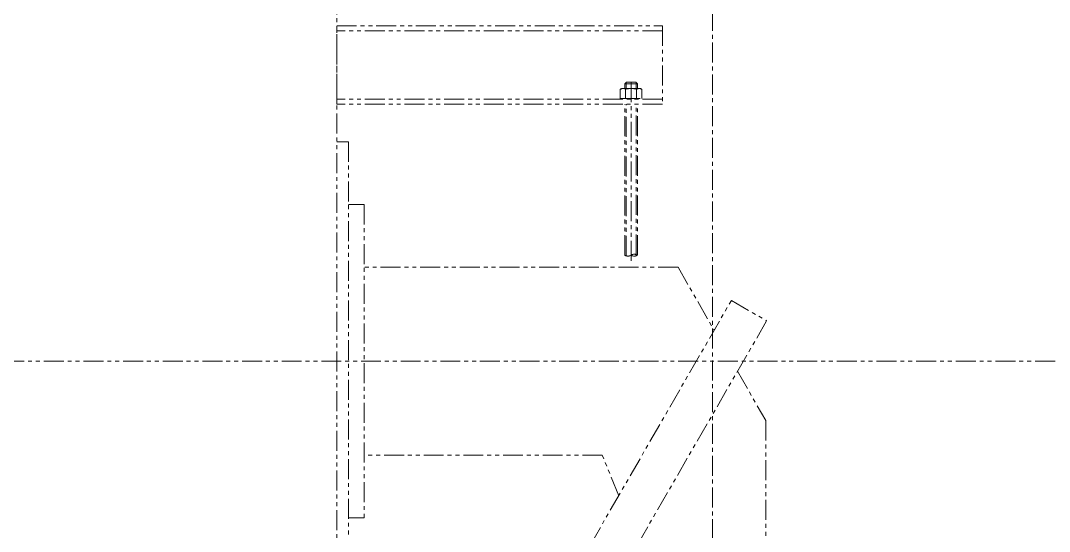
# Model space of a CAD drawing. Header units: millimetres. Extents: x -211 to 45495, y 24 to 52952.
# Drawn here: x 8209 to 9852, y 34913 to 35728 of the extents above; entities that cross this region are included whole.
import ezdxf

# ---------------------------------------------------------------- set-up
doc = ezdxf.new("R2010")
doc.units = ezdxf.units.MM
doc.linetypes.add('CENTER', pattern=[50.7, 31.8, -6.3, 6.3, -6.3])
doc.linetypes.add('PHANTOM', pattern=[63.3, 31.8, -6.3, 6.3, -6.3, 6.3, -6.3])
doc.layers.add('Layer2', color=7, linetype='Continuous')

# ---------------------------------------------------------------- blocks, each defined once
blk = doc.blocks.new('BLKF047')
at = {"layer": 'Layer2', "color": 7, "linetype": 'PHANTOM', "lineweight": 13}
for p, q in [((7463.8, 35769.3), (8713.8, 35769.3)), ((7913.8, 34819.3), (7913.8, 35769.3)), ((8713.8, 35769.3), (8713.8, 34819.3)), ((8713.8, 34819.3), (7913.8, 34819.3))]:
    blk.add_line(p, q, dxfattribs=at)
blk = doc.blocks.new('BLKF060')
at = {"layer": 'Layer2', "color": 7, "linetype": 'PHANTOM', "lineweight": 13}
for p, q in [((8713.8, 35594.3), (8713.8, 35719.3)), ((8713.8, 35719.3), (9233.8, 35719.3)), ((9233.8, 35711.3), (8713.8, 35711.3)), ((9233.8, 35719.3), (9233.8, 35594.3)), ((9233.8, 35602.3), (8713.8, 35602.3)), ((9233.8, 35594.3), (8713.8, 35594.3))]:
    blk.add_line(p, q, dxfattribs=at)
blk = doc.blocks.new('BLKF063')
at = {"layer": 'Layer2', "color": 7, "linetype": 'PHANTOM', "lineweight": 13}
for p, q in [((9118.9, 34891.4), (9343.9, 35281.1)), ((9343.9, 35281.1), (9400.2, 35248.6)), ((9400.2, 35248.6), (9175.2, 34858.9)), ((9175.2, 34858.9), (9118.9, 34891.4))]:
    blk.add_line(p, q, dxfattribs=at)
blk = doc.blocks.new('BLKF064')
at = {"layer": 'Layer2', "color": 7, "linetype": 'PHANTOM', "lineweight": 13}
for p, q in [((9168.8, 35619.3), (9166.5, 35617.9)), ((9166.5, 35617.9), (9166.5, 35603.3)), ((9198.8, 35619.3), (9168.8, 35619.3)), ((9175.1, 35617.9), (9175.1, 35603.3)), ((9183.8, 35624.3), (9183.8, 35598.3)), ((9192.4, 35617.9), (9192.4, 35603.3)), ((9201.1, 35617.9), (9198.8, 35619.3)), ((9201.1, 35603.3), (9201.1, 35617.9)), ((9166.5, 35603.3), (9201.1, 35603.3))]:
    blk.add_line(p, q, dxfattribs=at)
for centre, radius, start, end in [((9170.8, 35611.6), 7.67, 55.6158, 124.3842), ((9183.8, 35590.6), 28.7, 72.412, 107.588), ((9196.8, 35611.6), 7.67, 55.6158, 124.3842)]:
    blk.add_arc(centre, radius, start, end, dxfattribs=at)
blk = doc.blocks.new('BLKF065')
at = {"layer": 'Layer2', "color": 7, "linetype": 'PHANTOM', "lineweight": 13}
for p, q in [((9173.8, 35626.8), (9176.3, 35629.3)), ((9173.8, 35626.8), (9193.8, 35626.8)), ((9173.8, 35619.3), (9173.8, 35626.8)), ((9175.8, 35619.3), (9175.8, 35628.8)), ((9176.3, 35629.3), (9191.3, 35629.3)), ((9183.8, 35344.3), (9183.8, 35634.3)), ((9193.8, 35626.8), (9191.3, 35629.3)), ((9191.8, 35619.3), (9191.8, 35628.8)), ((9193.8, 35619.3), (9193.8, 35626.8)), ((9173.8, 35353.3), (9173.8, 35594.3)), ((9175.8, 35352.3), (9175.8, 35594.3)), ((9191.8, 35354.3), (9191.8, 35594.3)), ((9193.8, 35353.3), (9193.8, 35594.3))]:
    blk.add_line(p, q, dxfattribs=at)
blk = doc.blocks.new('BLKF066')
at = {"layer": 'Layer2', "color": 7, "linetype": 'PHANTOM', "lineweight": 13}
for centre, start, end in [((9178.8, 35360.9), 236.6015, 303.3985), ((9188.8, 35345.7), 56.6015, 123.3985), ((9188.8, 35360.9), 236.6015, 303.3985)]:
    blk.add_arc(centre, 9.08, start, end, dxfattribs=at)
blk = doc.blocks.new('BLKF046')
at = {"layer": 'Layer2', "color": 7, "linetype": 'PHANTOM', "lineweight": 13}
for p, q in [((8732.8, 35534.3), (8713.8, 35534.3)), ((8732.8, 35534.3), (8732.8, 34834.3)), ((8757.8, 35434.3), (8732.8, 35434.3)), ((8757.8, 35434.3), (8757.8, 34934.3)), ((9258.8, 35334.3), (8757.8, 35334.3)), ((9258.8, 35334.3), (9316.4, 35233.4)), ((10113.8, 35184.3), (7913.8, 35184.3)), ((9353.7, 35168.1), (9398.8, 35089.3)), ((9398.8, 35089.3), (9398.8, 34589.3)), ((9137.8, 35034.3), (8757.8, 35034.3)), ((9164, 34969.5), (9137.8, 35034.3)), ((8757.8, 34934.3), (8732.8, 34934.3))]:
    blk.add_line(p, q, dxfattribs=at)
for name in ['BLKF047', 'BLKF060', 'BLKF065', 'BLKF064', 'BLKF066', 'BLKF063']:
    blk.add_blockref(name, (0, 0), dxfattribs=at)

msp = doc.modelspace()

# ---------------------------------------------------------------- linework, layer by layer
at = {"layer": 'Layer2', "color": 7, "linetype": 'CENTER', "lineweight": 13}
msp.add_line((9313.8, 32669.3), (9313.8, 37269.3), dxfattribs=at)

# ---------------------------------------------------------------- block references
at = {"layer": 'Layer2', "color": 7, "linetype": 'PHANTOM', "lineweight": 13}
msp.add_blockref('BLKF046', (0, 0), dxfattribs=at)

doc.saveas('drawing.dxf')
